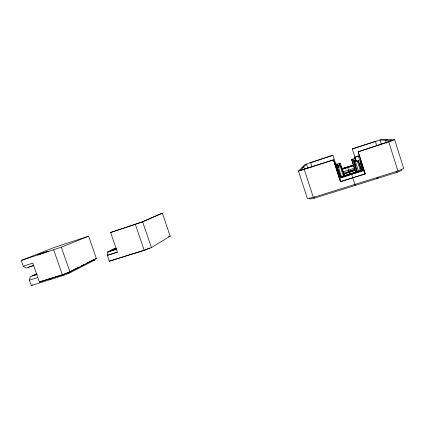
<?xml version="1.0" encoding="UTF-8"?>
<svg xmlns="http://www.w3.org/2000/svg" width="425" height="425" viewBox="0 0 425 425"><rect width="100%" height="100%" fill="white"/><g stroke="black" fill="none" stroke-linecap="round" stroke-linejoin="round"><path stroke-width="0.64" d="M107.297 255.351L117.412 252.158L110.627 232.496L141.212 222.286L162.345 213.122L170.175 236.178L151.433 247.568L144.245 250.357L109.347 261.274L107.297 255.351L107.833 251.797L116.631 249.008M93.139 260.488L95.03 259.887L68.903 273.339L62.98 275.597L31.354 285.499L29.458 280.149L30.318 276.643L36.996 274.523M355.061 157.579L352.251 148.936L381.533 139.501L394.682 139.767L403.75 168.544L397.933 170.962L313.353 197.428L307.44 198.709L298.462 171.105L304.943 164.581L332.918 155.268L310.011 162.775M109.347 261.274L111.074 260.318M117.412 252.158L107.403 255.298M69.966 271.957L96.353 258.458L88.613 236.188L54.804 247.244L21.25 260.467L23.279 266.188L32.826 263.091L39.376 282.051L62.427 274.826L69.966 271.957L61.29 247.207L88.613 236.188M69.317 271.984L78.046 267.527M80.957 266.039L83.868 264.557M86.78 263.07L96.353 258.458M31.354 285.499L32.539 284.915M39.376 282.051L40.258 281.616M110.627 232.496L142.641 221.85L162.345 213.122M309.639 197.795L310.048 199.054L314.718 198.055L397.046 172.322L401.625 170.42L401.237 169.192M23.279 266.188L26.217 268.042L33.703 265.63M144.686 249.98L149.775 248.009M68.733 272.282L62.597 274.614L40.88 281.424M363.051 169.968L360.363 161.537L361.431 161.133M357.34 172.12L354.126 162.063L355.21 161.654L352.755 159.317C348.872 160.241 357.781 157.346 354.445 158.775L357.085 161.048L358.45 160.878L361.431 170.223M354.126 162.063L358.45 160.878M339.341 163.657L340.287 166.462C344.441 165.553 334.517 168.746 338.433 167.057L337.678 164.193C334.023 165.033 342.81 162.191 339.341 163.657L340.186 166.223M334.746 164.061L335.803 163.667L335.713 163.189L334.459 163.593M376.518 178.442L378.324 177.778M364.145 170.616L358.153 151.831L394.682 139.767M49.008 279.719L50.708 279.113M21.25 260.467L61.29 247.207M352.251 148.936L375.955 141.174M302.058 167.482L303.769 166.924L304.576 169.41M387.356 139.618L385.528 140.213L386.506 143.321M363.784 170.271L339.357 178.027L339.447 178.452L333.471 159.869L300.422 170.436L306.452 164.108L307.833 168.358M358.153 151.831L392.525 140.436L379.955 140.038L381.347 144.426M298.462 171.105L333.471 159.869M355.226 158.902L354.636 157.053L359.662 155.428M354.636 157.053L355.098 157.42L359.736 156.071M339.788 164.985L338.034 165.548L338.433 166.791M355.693 159.853L353.919 160.427L355.513 165.415M28.039 267.267L33.623 265.466M341.891 168.698L353.446 164.99M341.95 168.863L353.568 165.134M342.008 169.023L353.69 165.277M342.067 169.187L353.812 165.421M336.967 171.015L338.231 170.611M342.019 169.394L353.775 165.628M359.242 163.875L360.458 163.482L361.521 165.936L360.044 166.393M338.093 173.427L339.665 172.906M342.821 171.897L354.705 168.114M338.247 174.643L339.495 174.245M349.493 171.057L354.535 169.447M338.906 175.647L340.149 175.249M355.746 172.369L355.103 170.489L343.788 174.091L344.393 175.977M360.597 168.736L363.008 167.971M113.151 249.098L116.291 248.099M339.081 177.289L363.407 169.554M111.817 249.773L116.147 248.397M339.246 177.512L363.354 169.851M35.62 274.205L36.853 273.812M110.521 250.431L116.737 248.455M339.304 177.767L363.566 170.058M33.873 275.007L36.879 274.051M112.577 250.017L115.6 249.061M109.209 251.095L116.71 248.715M32.109 275.82L36.938 274.284M110.622 250.899L116.7 248.97M364.013 170.489L339.416 178.298L340.478 181.693L365.261 173.867L340.473 181.672L333.482 159.943M108.641 251.791L115.977 249.464M29.458 280.149L38.006 277.451M168.305 236.768L170.175 236.178M110.771 260.637L144.123 250.197M361.457 167.073L362.419 166.797M359.295 163.79L360.713 163.413M360.777 167.492L361.919 167.2L358.498 156.469M360.363 161.537L361.08 162.1L364.714 173.485M357.313 171.78L356.527 170.792L356.049 172.21M343.554 173.772A6.88 0.42 -17.6 0 0 349.361 172.146L350.057 174.176M364.22 171.047L365.245 173.846L358.248 151.879M68.462 272.09L68.903 273.339M62.555 274.385L62.98 275.597M53.667 249.895L62.427 274.826M107.833 251.797L108.216 252.907M142.641 221.85L151.433 247.568M135.368 224.442L144.245 250.357M351.656 174.415L354.928 184.418M314.319 196.823L314.718 198.055M304.273 169.453L313.353 197.428M310.59 162.632L312.019 167.041M341.418 166.154L344.462 175.615M340.271 163.142L344.42 176.04M340.382 166.754L343.368 176.04M337.678 164.193L338.459 166.621M338.513 167.36L341.493 176.641M336.632 164.321L337.641 167.503M338.39 169.782L340.563 176.598M337.333 167.471L340.351 176.922M335.713 163.189L337.864 169.894M335.803 163.667L338.199 171.126M332.918 155.268L337.631 169.958M339.495 177.273L336.866 169.092L340.228 179.844M364.209 171.11L364.804 172.98M358.264 160.73L361.282 170.175M357.361 161.293L360.352 170.643M355.098 157.42L356.102 160.554M355.268 158.291L356.049 160.74M355.465 161.904L358.45 171.248M354.28 162.222L357.462 172.167M352.755 159.317L356.665 171.546M351.709 159.609L355.805 172.423M351.587 159.481L355.103 170.489M354.806 184.158L355.204 185.401M347.703 167.572L349.276 172.438M375.413 141.398L376.789 145.748M388.769 141.939L397.933 170.962M396.658 171.089L397.046 172.322M337.689 170.234L337.763 170.595M354.971 170.133A6.88 0.42 -17.6 0 1 349.361 172.146M343.411 173.373A6.88 0.42 -17.6 0 1 354.694 169.777M48.052 251.26L37.554 254.867L48.052 251.26"/></g></svg>
